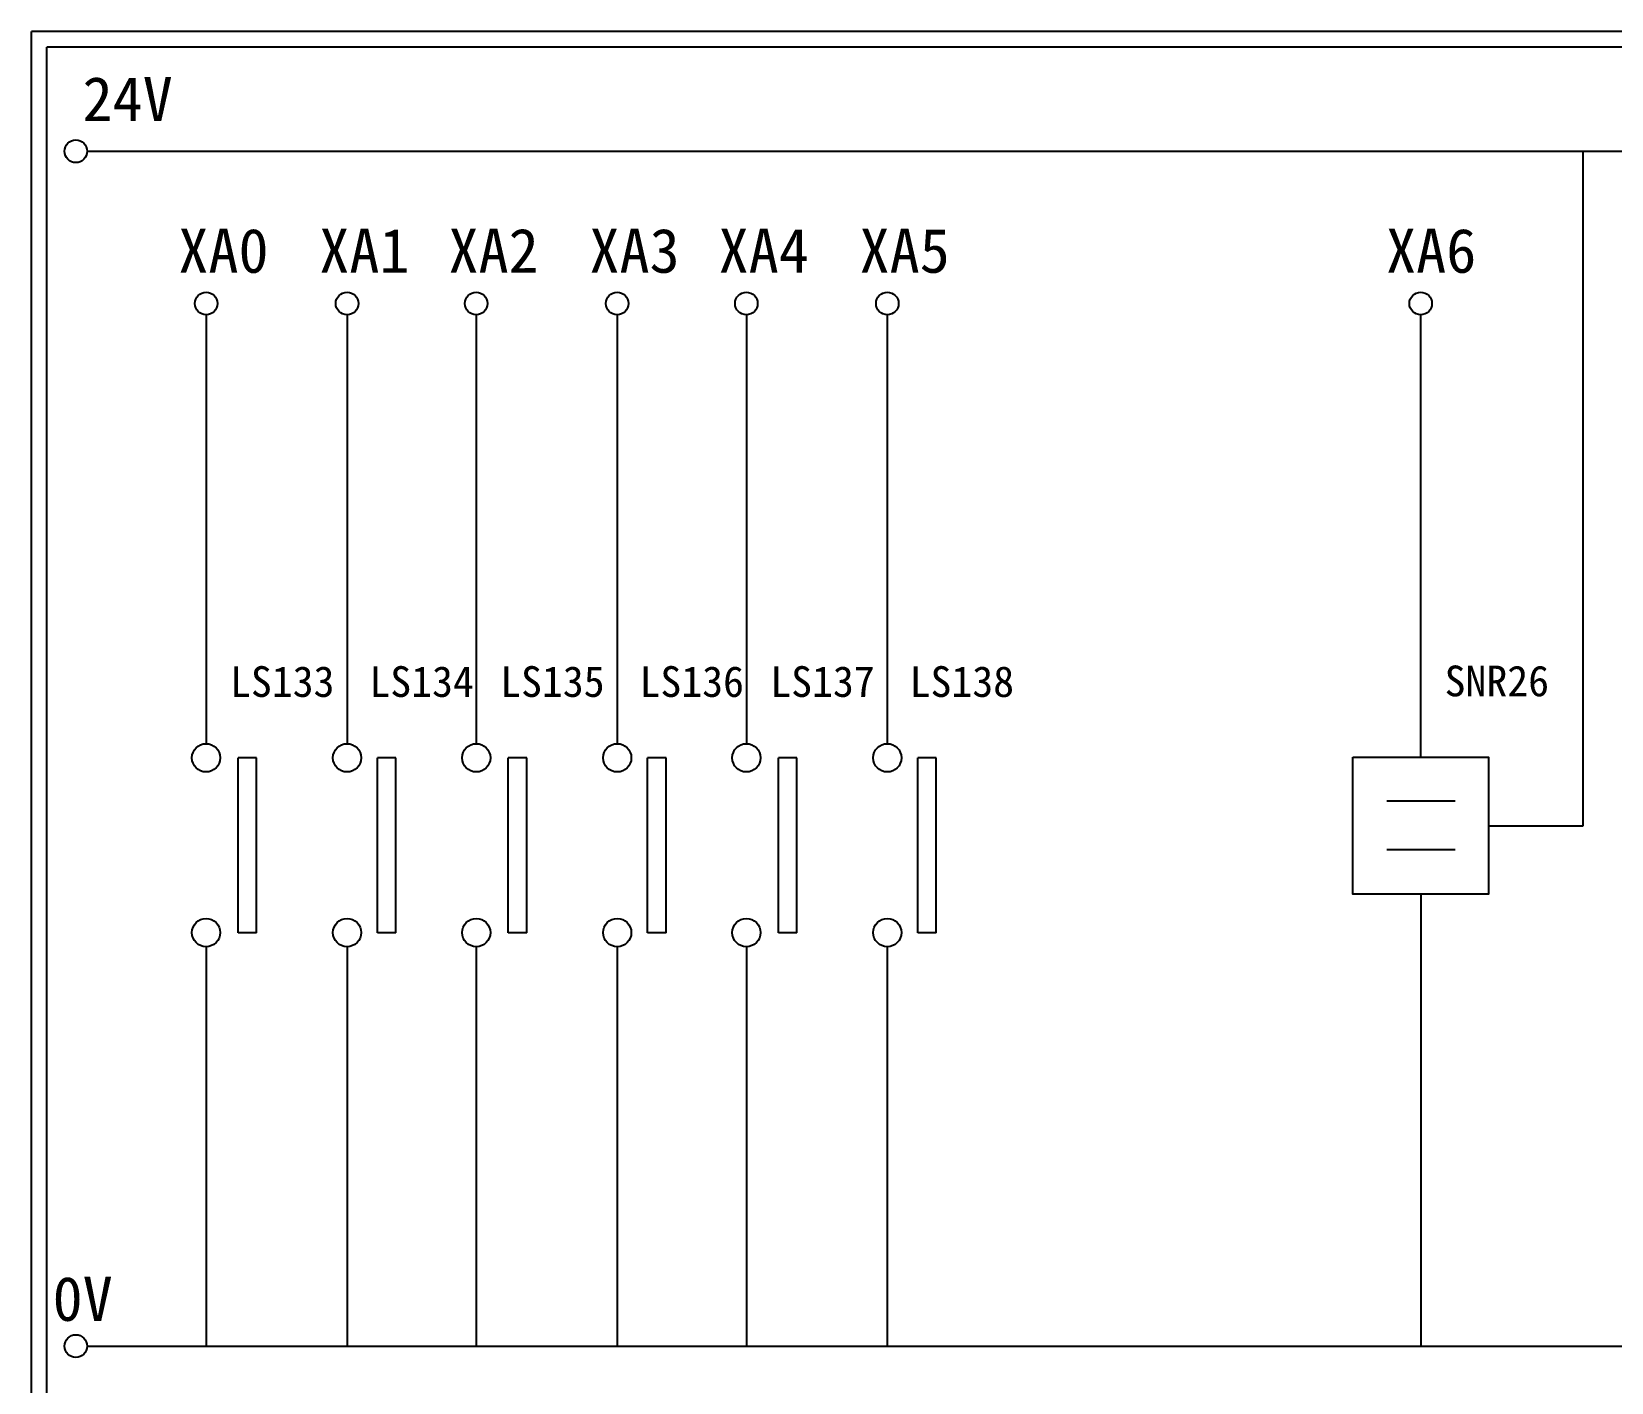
# Model space of a CAD drawing. Extents: x 275 to 562, y 265 to 469.
# Drawn here: x 274.9 to 403.6, y 358.9 to 468.9 of the extents above; entities that cross this region are included whole.
import ezdxf

# ---------------------------------------------------------------- set-up
doc = ezdxf.new("R2010")
doc.units = 0
doc.layers.get('0').update_dxf_attribs({"linetype": 'CONTINUOUS'})
doc.layers.add('圖框層', color=7, linetype='CONTINUOUS')
doc.layers.add('標尺寸層', color=3, linetype='CONTINUOUS')
doc.styles.add('STSL', font='kaiu.ttf')

msp = doc.modelspace()

# ---------------------------------------------------------------- linework, layer by layer
for p, q in [((401.25, 404.26), (401.25, 459.17)), ((388.03, 409.84), (388.03, 445.86)), ((293.22, 409.78), (291.72, 409.78)), ((304.57, 409.78), (303.07, 409.78)), ((315.22, 409.78), (313.72, 409.78)), ((326.57, 409.78), (325.07, 409.78)), ((337.22, 409.78), (335.72, 409.78)), ((348.57, 409.78), (347.07, 409.78)), ((393.54, 404.26), (401.25, 404.26)), ((388.03, 398.68), (388.03, 361.9)), ((293.22, 395.55), (291.72, 395.55)), ((304.57, 395.55), (303.07, 395.55)), ((315.22, 395.55), (313.72, 395.55)), ((326.57, 395.55), (325.07, 395.55)), ((337.22, 395.55), (335.72, 395.55)), ((348.57, 395.55), (347.07, 395.55))]:
    msp.add_line(p, q)
msp.add_lwpolyline([(382.51, 409.84), (393.54, 409.84), (393.54, 398.68), (382.51, 398.68)], close=True)
at = {"layer": '圖框層', "color": 7}
for p, q in [((561.9, 468.91), (274.9, 468.91)), ((274.9, 264.95), (274.9, 468.91)), ((560.65, 467.66), (276.15, 467.66)), ((276.15, 266.2), (276.15, 467.66))]:
    msp.add_line(p, q, dxfattribs=at)
at = {"layer": '標尺寸層', "color": 7}
for p, q in [((279.42, 459.17), (557.02, 459.17)), ((289.11, 445.86), (289.11, 410.94)), ((300.59, 445.86), (300.59, 410.94)), ((311.11, 445.86), (311.11, 410.94)), ((322.59, 445.86), (322.59, 410.94)), ((333.11, 445.86), (333.11, 410.94)), ((344.59, 445.86), (344.59, 410.94)), ((291.72, 395.55), (291.72, 409.78)), ((293.22, 395.55), (293.22, 409.78)), ((303.07, 395.55), (303.07, 409.78)), ((304.57, 395.55), (304.57, 409.78)), ((313.72, 395.55), (313.72, 409.78)), ((315.22, 395.55), (315.22, 409.78)), ((325.07, 395.55), (325.07, 409.78)), ((326.57, 395.55), (326.57, 409.78)), ((335.72, 395.55), (335.72, 409.78)), ((337.22, 395.55), (337.22, 409.78)), ((347.07, 395.55), (347.07, 409.78)), ((348.57, 395.55), (348.57, 409.78)), ((385.27, 406.29), (390.83, 406.29)), ((385.27, 402.32), (390.83, 402.32)), ((289.11, 394.41), (289.11, 361.9)), ((300.59, 394.41), (300.59, 361.9)), ((311.11, 394.41), (311.11, 361.9)), ((322.59, 394.41), (322.59, 361.9)), ((333.11, 394.41), (333.11, 361.9)), ((344.59, 394.41), (344.59, 361.9)), ((279.42, 361.9), (557.5, 361.9))]:
    msp.add_line(p, q, dxfattribs=at)
for centre, radius in [((278.5, 459.17), 0.92), ((289.11, 446.78), 0.92), ((300.59, 446.78), 0.92), ((311.11, 446.78), 0.92), ((322.59, 446.78), 0.92), ((333.11, 446.78), 0.92), ((344.59, 446.78), 0.92), ((388.03, 446.78), 0.92), ((289.11, 409.79), 1.15), ((300.59, 409.79), 1.15), ((311.11, 409.79), 1.15), ((322.59, 409.79), 1.15), ((333.11, 409.79), 1.15), ((344.59, 409.79), 1.15), ((289.11, 395.56), 1.15), ((300.59, 395.56), 1.15), ((311.11, 395.56), 1.15), ((322.59, 395.56), 1.15), ((333.11, 395.56), 1.15), ((344.59, 395.56), 1.15), ((278.5, 361.9), 0.92)]:
    msp.add_circle(centre, radius, dxfattribs=at)

# ---------------------------------------------------------------- texts
at = {"layer": '圖框層', "color": 4, "style": 'STSL'}
for s, height, p in [('24V', 3.6, (279.05, 461.63)), ('XA0', 3.6, (286.85, 449.28)), ('XA1', 3.6, (298.33, 449.28)), ('XA2', 3.6, (308.85, 449.28)), ('XA3', 3.6, (320.33, 449.28)), ('XA4', 3.6, (330.85, 449.28)), ('XA5', 3.6, (342.33, 449.28)), ('XA6', 3.6, (385.21, 449.28)), ('LS133', 2.5, (291.06, 414.75)), ('LS134', 2.5, (302.41, 414.75)), ('LS135', 2.5, (313.06, 414.75)), ('LS136', 2.5, (324.41, 414.75)), ('LS137', 2.5, (335.06, 414.75)), ('LS138', 2.5, (346.41, 414.75)), ('SNR26', 2.5, (389.98, 414.8)), ('0V', 3.6, (276.61, 363.95))]:
    msp.add_text(s, height=height, dxfattribs=at).set_placement(p)

doc.saveas('drawing.dxf')
